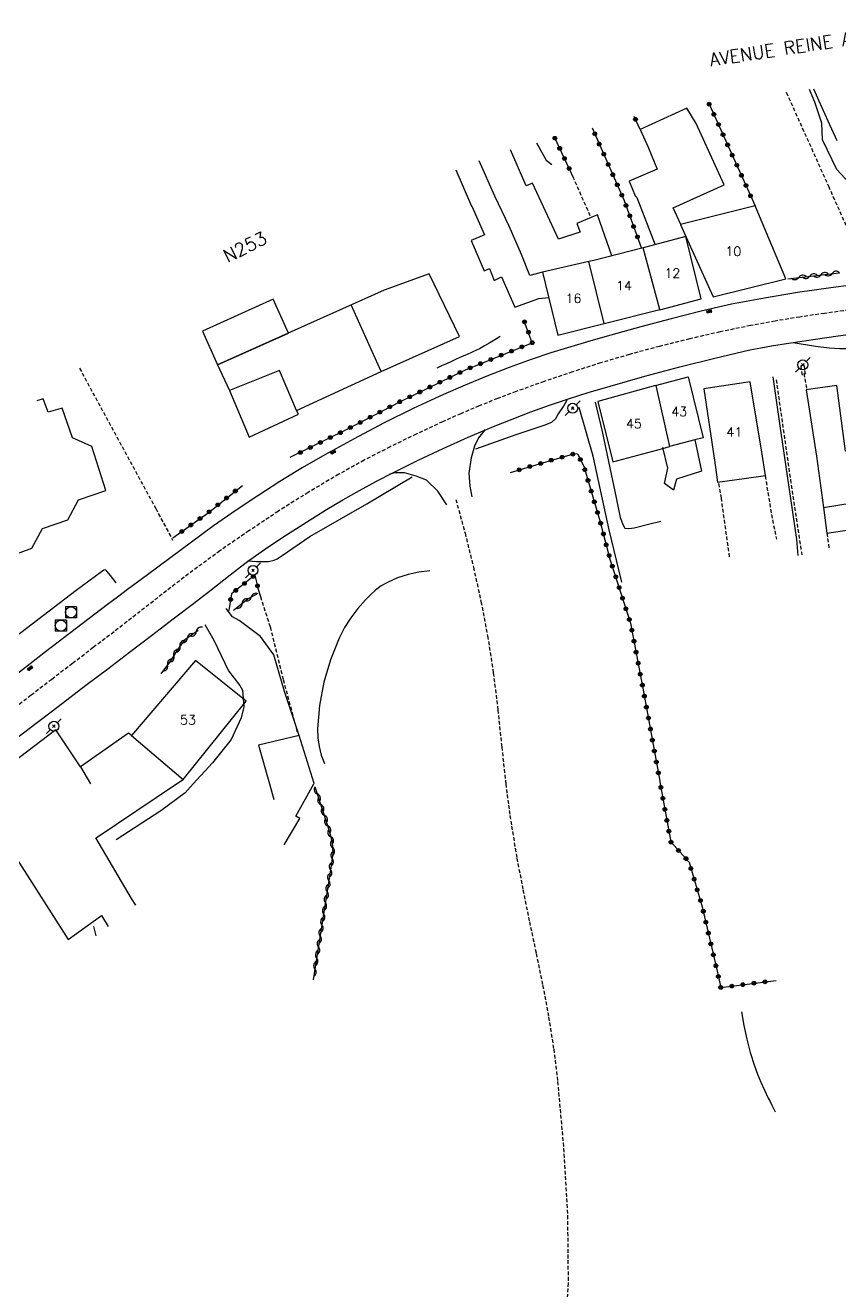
# Model space of a CAD drawing. Header units: millimetres. Extents: x 157000 to 158001, y 157000 to 158002.
# Drawn here: x 157710.3 to 157819.8, y 157602.9 to 157772.9 of the extents above; entities that cross this region are included whole.
import ezdxf
from ezdxf.enums import TextEntityAlignment as Align

# ---------------------------------------------------------------- set-up
doc = ezdxf.new("R2010")
doc.units = ezdxf.units.MM
doc.linetypes.add('DASHED', pattern=[0.75, 0.5, -0.25])
doc.layers.get('0').update_dxf_attribs({"linetype": 'CONTINUOUS'})
for name, color, linetype in [('W0001', 6, 'DASHED'), ('W0006', 2, 'CONTINUOUS'), ('W0008', 7, 'CONTINUOUS'), ('W0014', 7, 'CONTINUOUS'), ('W0017', 7, 'CONTINUOUS'), ('W0070', 7, 'DASHED'), ('W0101', 7, 'CONTINUOUS'), ('W0104', 1, 'CONTINUOUS'), ('W0112', 1, 'DASHED'), ('W0132', 7, 'CONTINUOUS'), ('W0300', 7, 'CONTINUOUS'), ('W0310', 3, 'CONTINUOUS'), ('W0323', 7, 'CONTINUOUS'), ('W0401', 7, 'CONTINUOUS'), ('W0420', 7, 'CONTINUOUS'), ('W0473', 7, 'CONTINUOUS'), ('W0989', 7, 'CONTINUOUS'), ('W0990', 7, 'CONTINUOUS'), ('W0991', 7, 'CONTINUOUS'), ('W1102', 7, 'CONTINUOUS')]:
    doc.layers.add(name, color=color, linetype=linetype)
doc.styles.get("Standard").update_dxf_attribs({"font": 'romans.shx', "width": 0.85})

# ---------------------------------------------------------------- blocks, each defined once
blk = doc.blocks.new('T473')
for p, q in [((-0.166667, 0.166667), (0.166667, -0.166667)), ((-0.166667, -0.166667), (0.166667, 0.166667)), ((0.500001, 0.500001), (1.000002, 1.000002)), ((-1.000002, -1.000002), (-0.500001, -0.500001))]:
    blk.add_line(p, q)
blk.add_ellipse((0, 0), major_axis=(0.471405, 0.471405), ratio=1, start_param=5.4977871438, end_param=11.780972451)
blk = doc.blocks.new('T401')
for p, q in [((-0.3, 0.3), (0, 0.3)), ((-0.3, -0.25), (-0.3, 0.3)), ((-0.3, 0.15), (0, 0.15)), ((-0.3, 0), (0, 0)), ((0, 0.3), (0, -0.25)), ((-0.3, -0.15), (0, -0.15)), ((-0.3, -0.25), (-0.3, -0.3)), ((-0.3, -0.3), (0, -0.3)), ((0, -0.3), (0, -0.25))]:
    blk.add_line(p, q)
blk = doc.blocks.new('T420')
for p, q in [((0.75, 0.75), (-0.75, 0.75)), ((-0.75, 0.75), (-0.75, -0.75)), ((0.75, 0.75), (0.75, -0.75)), ((0.75, -0.75), (-0.75, -0.75))]:
    blk.add_line(p, q)
blk.add_ellipse((0, 0), major_axis=(-0.53, 0.53), ratio=1, start_param=3.926991, end_param=10.210176)
blk = doc.blocks.new('t310o')
at = {"color": 0, "linetype": 'Continuous'}
for centre, start, end in [((-0.5, 0.38), 216.8699, 323.1304), ((0.5, -0.37), 36.8699, 143.1303)]:
    blk.add_arc(centre, 0.625, start, end, dxfattribs=at)
blk = doc.blocks.new('t323o')
at = {"color": 0, "linetype": 'Continuous'}
for radius in [0.25, 0.15]:
    blk.add_circle((0, 0), radius, dxfattribs=at)

msp = doc.modelspace()

# ---------------------------------------------------------------- linework, layer by layer
at = {"layer": 'W0001'}
msp.add_lwpolyline([(157821.07, 157734.67), (157817.74, 157734.23), (157814.42, 157733.74), (157811.11, 157733.2), (157807.81, 157732.59), (157803.71, 157731.74), (157799.63, 157730.81), (157795.56, 157729.8), (157791.52, 157728.71), (157787.68, 157727.58), (157783.86, 157726.36), (157780.06, 157725.08), (157776.29, 157723.72), (157773.8, 157722.78), (157771.32, 157721.79), (157768.86, 157720.75), (157766.43, 157719.67), (157762.88, 157718.01), (157759.36, 157716.3), (157755.88, 157714.5), (157752.46, 157712.61), (157748.37, 157710.18), (157744.35, 157707.64), (157740.4, 157705.01), (157736.49, 157702.32), (157732.87, 157699.68), (157729.32, 157696.95), (157725.79, 157694.19), (157722.26, 157691.45), (157719.47, 157689.32), (157716.68, 157687.18), (157713.89, 157685.05), (157711.11, 157682.91), (157707.59, 157680.21)], dxfattribs=at)
at = {"layer": 'W0006'}
for points in [[(157813.53, 157730.3), (157816.56, 157729.82), (157818.36, 157729.58), (157819.81, 157729.51), (157821.28, 157729.52), (157828.25, 157730.13), (157839.82, 157731.14), (157853.11, 157732.26), (157875.12, 157733.37)], [(157770.9, 157716.01), (157776.33, 157717.95), (157780.06, 157719.22), (157781.09, 157719.63), (157781.62, 157720.1), (157781.91, 157720.58), (157782.68, 157721.72), (157783.21, 157722.68)], [(157740.31, 157700.97), (157741.46, 157700.91), (157742.65, 157700.88), (157743.02, 157700.88), (157743.78, 157701.08), (157744.19, 157701.26), (157744.86, 157701.68), (157748.59, 157704.26), (157756.24, 157708.66), (157762.31, 157712.27)]]:
    msp.add_lwpolyline(points, dxfattribs=at)
at = {"layer": 'W0008'}
for points in [[(157813.52, 157730.3), (157816.55, 157730.77), (157819.58, 157731.21), (157822.62, 157731.61), (157825.66, 157731.96), (157829.68, 157732.35), (157833.71, 157732.67), (157837.73, 157732.97), (157841.76, 157733.26), (157845.69, 157733.56), (157849.63, 157733.85), (157853.56, 157734.13), (157857.49, 157734.4), (157861.76, 157734.7), (157866.02, 157734.98), (157870.28, 157735.25), (157874.55, 157735.52)], [(157740.19, 157700.89), (157742.79, 157702.71), (157745.43, 157704.47), (157748.11, 157706.19), (157750.81, 157707.86), (157753.03, 157709.18), (157755.26, 157710.45), (157757.53, 157711.68), (157759.81, 157712.87), (157763.13, 157714.51), (157766.48, 157716.08), (157769.86, 157717.59), (157773.27, 157719.04), (157775.76, 157720.03), (157778.27, 157720.98), (157780.79, 157721.88), (157783.33, 157722.73)]]:
    msp.add_lwpolyline(points, dxfattribs=at)
at = {"layer": 'W0014'}
for points in [[(157823.04, 157738.23), (157818.58, 157737.65), (157814.13, 157737.02), (157809.69, 157736.29), (157805.27, 157735.45), (157801.18, 157734.53), (157797.12, 157733.51), (157793.08, 157732.41), (157789.05, 157731.28), (157786.35, 157730.52), (157783.66, 157729.74), (157780.99, 157728.91), (157778.33, 157728.02), (157775.35, 157726.95), (157772.38, 157725.81), (157769.44, 157724.6), (157766.54, 157723.33), (157762.48, 157721.44), (157758.48, 157719.46), (157754.52, 157717.39), (157750.6, 157715.23), (157747.56, 157713.46), (157744.56, 157711.62), (157741.59, 157709.72), (157738.66, 157707.77), (157735.63, 157705.67), (157732.66, 157703.5), (157729.7, 157701.3), (157726.75, 157699.1), (157725.41, 157698.11), (157724.07, 157697.11), (157722.73, 157696.1), (157721.4, 157695.09)], [(157783.33, 157722.73), (157784.73, 157723.19), (157786.13, 157723.63), (157787.54, 157724.06), (157788.96, 157724.46), (157793.62, 157725.77), (157798.3, 157727.04), (157803, 157728.23), (157807.73, 157729.31), (157809.18, 157729.6), (157810.62, 157729.86), (157812.08, 157730.09), (157813.54, 157730.3)], [(157718.49, 157684.29), (157721.43, 157686.49), (157724.36, 157688.71), (157727.29, 157690.94), (157730.21, 157693.17), (157732.77, 157695.13), (157735.32, 157697.1), (157737.87, 157699.08), (157740.41, 157701.06)], [(157721.4, 157695.09), (157717.23, 157691.92), (157713.06, 157688.74), (157708.91, 157685.55), (157704.75, 157682.36), (157701.09, 157679.53), (157697.43, 157676.69), (157693.78, 157673.84), (157690.13, 157671)], [(157700.99, 157671), (157701.62, 157671.47), (157702.26, 157671.95), (157702.89, 157672.43), (157703.53, 157672.9), (157707.28, 157675.73), (157711.03, 157678.57), (157714.77, 157681.42), (157718.49, 157684.29)]]:
    msp.add_lwpolyline(points, dxfattribs=at)
at = {"layer": 'W0017'}
for points in [[(157836.7, 157740.95), (157834.88, 157744.3), (157831.68, 157747.2), (157828.26, 157748.49), (157823.19, 157750.61), (157821.09, 157751.73), (157819.39, 157753.55), (157817.46, 157757.54), (157817.38, 157759.8), (157816.47, 157762.62), (157815.74, 157764.31)], [(157779.02, 157757.13), (157780.33, 157754.82), (157781.1, 157754.21)], [(157810.82, 157725.68), (157811.87, 157718.19), (157813.16, 157709.37), (157813.98, 157703.84), (157814.17, 157701.68)], [(157790.49, 157698.12), (157788.82, 157705.15), (157786.65, 157715.06), (157784.76, 157721.58)], [(157786.91, 157722.29), (157787.89, 157718.36), (157789.75, 157709.45), (157790.28, 157706.82), (157790.68, 157705.77), (157790.92, 157705.37), (157791.45, 157705.34), (157792.17, 157705.43), (157794.1, 157705.92), (157795.77, 157706.33)], [(157772.14, 157718.61), (157771.24, 157717.52), (157770.7, 157716.38), (157770.26, 157714.82), (157769.97, 157712.77), (157770.06, 157711.01), (157770.36, 157709.6)], [(157766.97, 157708.51), (157765.77, 157710.36), (157764.24, 157711.8), (157762.88, 157712.37), (157761.31, 157712.8), (157759.91, 157712.8), (157759.26, 157712.58)], [(157722.57, 157698.02), (157721.8, 157698.99), (157721.31, 157699.6), (157721.17, 157699.72), (157721.06, 157699.78), (157720.9, 157699.73), (157720.57, 157699.51), (157717.16, 157697.01), (157706.06, 157688.54), (157694.68, 157679.74), (157688.72, 157675.17), (157688.55, 157675.06), (157688.53, 157674.86), (157688.65, 157674.51), (157689.09, 157673.89), (157690.1, 157672.77)], [(157747.15, 157677.49), (157745.17, 157683.43), (157743.75, 157688.36), (157741.95, 157690.82), (157739.09, 157692.95), (157738.17, 157693.44), (157737.35, 157694.58)], [(157734.45, 157692.43), (157735.66, 157690.33), (157737.66, 157686.18), (157739.16, 157684.23), (157739.53, 157683.58)], [(157739.53, 157683.58), (157739.71, 157681.35)], [(157739.71, 157681.35), (157739.33, 157679.87), (157738.02, 157676.96), (157735.48, 157673.84), (157732.92, 157671)], [(157732.92, 157671), (157731.83, 157669.79), (157728.54, 157667.4), (157722.56, 157663.51)]]:
    msp.add_lwpolyline(points, dxfattribs=at)
at = {"layer": 'W0070'}
for points in [[(157768.19, 157709.24), (157769.44, 157704.69), (157770.57, 157700.12), (157771.58, 157695.51), (157772.47, 157690.89), (157773.24, 157685.93), (157773.84, 157680.96), (157774.37, 157675.97), (157774.92, 157671)], [(157774.92, 157671), (157775.1, 157669.58), (157775.28, 157668.16), (157775.48, 157666.75), (157775.69, 157665.33), (157776.41, 157661.04), (157777.22, 157656.76), (157778.1, 157652.49), (157779, 157648.23), (157779.87, 157643.96), (157780.67, 157639.67), (157781.35, 157635.36), (157781.88, 157631.02), (157782.69, 157622.03), (157783.21, 157613.01), (157783.29, 157603.95), (157782.75, 157594.9)]]:
    msp.add_lwpolyline(points, dxfattribs=at)
at = {"layer": 'W0101'}
for points in [[(157812.55, 157738.86), (157808.43, 157748.67), (157798.41, 157746.18), (157799.13, 157744.54)], [(157799.13, 157744.54), (157799.12, 157744.54), (157793.36, 157743.03), (157793.37, 157743.02)], [(157799.13, 157744.54), (157802.77, 157736.47)], [(157801.17, 157736.16), (157799.13, 157744.54)], [(157793.37, 157743.02), (157786.76, 157741.34), (157786.75, 157741.34), (157786.09, 157741.19)], [(157786.09, 157741.19), (157779.85, 157739.77), (157781.91, 157731.3)], [(157802.77, 157736.47), (157812.55, 157738.86)], [(157795.6, 157734.73), (157795.61, 157734.72), (157801.17, 157736.16)], [(157788.13, 157732.89), (157795.6, 157734.73)], [(157781.91, 157731.3), (157788.13, 157732.89)], [(157795.04, 157724.54), (157795.03, 157724.54), (157787.27, 157722.37), (157789.32, 157714.27), (157796.01, 157716.09), (157796, 157716.19), (157796.01, 157716.09), (157796.93, 157716.34)], [(157795.04, 157724.54), (157799.42, 157725.72), (157801.45, 157717.52), (157800.31, 157717.23), (157796.93, 157716.34)], [(157807.74, 157725.05), (157801.53, 157724.1)], [(157801.54, 157724.09), (157802.93, 157714.79), (157802.92, 157714.8), (157803.38, 157711.53), (157806.93, 157712.02), (157809.82, 157712.45), (157809.34, 157715.57), (157807.74, 157725.05)], [(157829.42, 157718.45), (157822.18, 157717.31), (157822.42, 157715.85), (157820.56, 157715.72), (157820.58, 157715.73), (157819.41, 157724.56), (157815.3, 157723.94), (157816.69, 157715.05), (157817.61, 157708.16), (157823.4, 157709.07), (157823.4, 157709.07), (157823.46, 157708.64), (157829.64, 157709.68), (157830.71, 157709.72), (157830.78, 157709.73)], [(157680.04, 157681.34), (157686.04, 157683.35), (157687.26, 157685.9), (157691.04, 157687.17), (157692.33, 157689.76), (157696.02, 157691.02), (157697.29, 157693.6), (157701.15, 157694.96), (157702.39, 157697.49), (157706.01, 157698.79), (157707.21, 157701.22), (157711.22, 157702.7), (157712.66, 157705.31), (157716.05, 157706.49), (157717.5, 157709.18), (157721.17, 157710.43), (157719.26, 157716.32), (157716.68, 157717.52), (157716.69, 157717.52), (157715.3, 157721.49), (157713.41, 157720.95), (157712.74, 157722.74), (157711.9, 157722.49)]]:
    msp.add_lwpolyline(points, dxfattribs=at)
msp.add_lwpolyline([(157731.57, 157671.6), (157740.04, 157682.11), (157733.23, 157687.61), (157724.61, 157677.53), (157724.6, 157677.53)], close=True, dxfattribs=at)
at = {"layer": 'W0104'}
for points in [[(157798.42, 157746.17), (157797.43, 157748.4), (157804.25, 157751.48), (157800.5, 157759.75), (157800.48, 157759.76), (157799.23, 157761.82), (157792.96, 157758.93), (157794.04, 157756.57), (157795.27, 157753.61), (157791.51, 157752), (157792.32, 157750.02), (157792.53, 157749.8), (157795.01, 157743.46)], [(157789.17, 157741.95), (157787.25, 157747.49), (157784.48, 157746.32), (157784.89, 157745.14), (157784.85, 157745.15), (157781.98, 157744.22), (157778.52, 157751.72), (157777.67, 157751.38), (157775.54, 157756.19)], [(157768.2, 157753.51), (157770.32, 157748.64), (157770.33, 157748.64), (157772.05, 157744.78), (157770.26, 157744.03), (157772.03, 157739.93), (157772.73, 157740.28), (157772.74, 157740.28), (157773.34, 157738.66), (157774.36, 157739.12), (157776.14, 157735.08), (157779.34, 157736.23), (157780.68, 157736.37)], [(157779.85, 157739.77), (157778.13, 157739.33), (157777.02, 157742.14), (157775.39, 157745.94), (157773.45, 157749.96), (157771.34, 157754.72)], [(157800.31, 157717.23), (157801.2, 157713.02), (157797.87, 157711.97), (157797.45, 157710.46), (157796.25, 157711.38), (157796.69, 157713.41), (157796, 157716.19)], [(157817.61, 157708.16), (157818.06, 157704.71), (157830.08, 157706.49), (157829.64, 157709.68)], [(157714.45, 157678.29), (157706.69, 157672.4)], [(157717.76, 157673.3), (157714.46, 157678.29)], [(157724.6, 157677.53), (157724.2, 157677.82), (157717.76, 157673.3), (157719.1, 157671)], [(157749.13, 157671), (157749.17, 157671.06), (157747.15, 157677.49), (157741.66, 157676.22)], [(157741.66, 157676.22), (157743.15, 157671)], [(157730.67, 157671), (157731.57, 157671.6)], [(157725.2, 157654.72), (157724.61, 157655.6), (157719.83, 157663.77), (157719.84, 157663.77), (157730.67, 157671)], [(157743.15, 157671), (157743.74, 157668.9)], [(157745.13, 157662.84), (157747.22, 157666.37), (157746.7, 157666.67), (157749.13, 157671)], [(157701.27, 157655.09), (157709.21, 157660.85), (157709.23, 157660.86), (157716.11, 157650.12), (157720.6, 157653.34), (157721.47, 157651.86)]]:
    msp.add_lwpolyline(points, dxfattribs=at)
at = {"layer": 'W0112'}
for points in [[(157812.61, 157763.93), (157818.28, 157751.33), (157823.35, 157739.94)], [(157786.27, 157747.34), (157784.06, 157752.32)], [(157717.63, 157726.87), (157727.86, 157708), (157730.14, 157703.77)], [(157815.18, 157726.06), (157815.03, 157727.25), (157814.56, 157727.17), (157814.74, 157725.89)], [(157814.98, 157726.16), (157815.35, 157724.11)], [(157811.25, 157725.31), (157813.17, 157711.89), (157814.64, 157702.14), (157814.69, 157701.78)], [(157809.78, 157712.38), (157810.62, 157707.21), (157811.28, 157703.87)], [(157803.5, 157711.36), (157803.84, 157709.44), (157804.95, 157701.5)], [(157818.06, 157704.71), (157818.39, 157702.48)], [(157741.93, 157696.17), (157743.25, 157692.1), (157744.99, 157685.02), (157746.94, 157677.8)]]:
    msp.add_lwpolyline(points, dxfattribs=at)
at = {"layer": 'W0132'}
for points in [[(157740.43, 157717.6), (157747.06, 157720.69), (157746.8, 157721.2), (157758.18, 157726.4), (157768.68, 157731.11), (157764.63, 157739.53), (157758.59, 157737.33), (157758.55, 157737.36), (157736.19, 157727.32)], [(157758.18, 157726.4), (157754.14, 157735.38)], [(157736.19, 157727.32), (157737.77, 157723.85), (157737.76, 157723.85), (157740.43, 157717.6)], [(157746.8, 157721.2), (157744.52, 157726.57), (157737.76, 157723.85)]]:
    msp.add_lwpolyline(points, dxfattribs=at)
msp.add_lwpolyline([(157736.19, 157727.32), (157745.7, 157731.59), (157743.66, 157736.12), (157734.16, 157731.85)], close=True, dxfattribs=at)
at = {"layer": 'W0300'}
for points in [[(157816.29, 157764.38), (157816.99, 157762.77), (157818.19, 157760.11), (157819.42, 157757.47)], [(157774.14, 157731.14), (157773.46, 157730.69), (157772.77, 157730.26), (157772.07, 157729.85), (157771.36, 157729.46), (157770.98, 157729.27), (157770.59, 157729.09), (157770.2, 157728.92), (157769.81, 157728.75), (157769.42, 157728.58), (157769.03, 157728.42), (157768.64, 157728.25), (157768.25, 157728.07), (157767.6, 157727.77), (157766.94, 157727.47), (157766.29, 157727.17), (157765.64, 157726.86)], [(157764.71, 157699.63), (157763.23, 157699.46), (157761.78, 157699.15), (157760.36, 157698.69), (157759, 157698.09), (157758.18, 157697.61), (157757.42, 157697.05), (157756.71, 157696.43), (157756.05, 157695.76), (157755.02, 157694.58), (157754.07, 157693.33), (157753.23, 157692.01), (157752.52, 157690.61), (157751.36, 157687.68), (157750.46, 157684.66), (157749.86, 157681.56), (157749.61, 157678.4), (157749.65, 157677.2), (157749.82, 157676.02), (157750.11, 157674.85), (157750.53, 157673.73)], [(157806.58, 157640.4), (157806.9, 157638.55), (157807.3, 157636.72), (157807.77, 157634.91), (157808.33, 157633.12), (157808.74, 157632.01), (157809.2, 157630.92), (157809.7, 157629.85), (157810.2, 157628.78), (157810.43, 157628.32), (157810.65, 157627.85), (157810.89, 157627.4), (157811.13, 157626.94)]]:
    msp.add_lwpolyline(points, dxfattribs=at)
at = {"layer": 'W0310'}
for points in [[(157812.8, 157738.89), (157819.78, 157739.68)], [(157741.59, 157696.57), (157740.27, 157695.89), (157738.69, 157694.59), (157738.32, 157694.3)], [(157733.57, 157691.64), (157731.78, 157690.36), (157730.85, 157689.13), (157729.87, 157687.55), (157728.55, 157685.79)], [(157749.27, 157670.63), (157751, 157665.3), (157751.56, 157663.21), (157751.68, 157661.67), (157751.39, 157659.72), (157750.07, 157651.23), (157749.02, 157644.66)], [(157719.52, 157651.85), (157719.83, 157650.61)]]:
    msp.add_lwpolyline(points, dxfattribs=at)
at = {"layer": 'W0323'}
for points in [[(157802.13, 157762.64), (157808.43, 157748.67)], [(157792.97, 157758.93), (157792.17, 157760.69)], [(157786.51, 157759.16), (157790.82, 157749.39), (157793.12, 157743.09)], [(157784.07, 157752.33), (157781.5, 157757.8)], [(157745.95, 157714.89), (157753.41, 157718.56), (157760.75, 157722.41), (157769.51, 157726.65), (157778.48, 157730.29), (157777.4, 157733.17)], [(157775.53, 157712.85), (157780.78, 157714.43), (157784.19, 157715.39), (157784.55, 157715.37), (157785.39, 157713.68), (157787.52, 157706.54), (157788.95, 157701.09), (157791.68, 157692.61), (157793.48, 157683.17), (157795.57, 157671.64), (157795.68, 157671)], [(157730.16, 157704.06), (157734.92, 157707.45), (157739.52, 157711.12)], [(157741.18, 157699.04), (157738.06, 157696.56), (157737.7, 157694.31)], [(157741.18, 157699.04), (157741.61, 157697.35), (157741.94, 157696.16)], [(157795.68, 157671), (157797.09, 157663.21), (157799.55, 157660.51), (157801.32, 157654.5), (157803.09, 157646.83), (157803.8, 157643.65), (157811.24, 157644.6)]]:
    msp.add_lwpolyline(points, dxfattribs=at)
at = {"layer": 'W1102'}
for points in [[(157795.6, 157734.73), (157793.37, 157743.02)], [(157788.12, 157732.89), (157786.09, 157741.19)], [(157795.07, 157724.55), (157796.93, 157716.34)]]:
    msp.add_lwpolyline(points, dxfattribs=at)

# ---------------------------------------------------------------- block references
at = {"layer": 'W0310'}
for p, rotation in [((157815.78, 157739.23), 6.449041991384826), ((157817.27, 157739.4), 6.449041991384826), ((157818.76, 157739.57), 6.449041991384826), ((157814.29, 157739.06), 6.449041991384826), ((157739.48, 157695.24), 219.4393541519285), ((157740.7, 157696.11), 207.0659662432691), ((157733.32, 157691.47), 215.5680637561387), ((157731.12, 157689.48), 233.0112316121831), ((157732.1, 157690.59), 215.5680637561387), ((157730.29, 157688.23), 238.0466683606502), ((157729.45, 157686.99), 233.1770361760748), ((157749.59, 157669.65), 287.9370745445677), ((157750.05, 157668.22), 287.9370745445677), ((157750.52, 157666.79), 287.9370745445677), ((157750.98, 157665.37), 287.9370745445677), ((157751.37, 157663.92), 285.0083563482819), ((157751.62, 157662.45), 274.5324872987653), ((157751.57, 157660.96), 261.5178919986855), ((157751.35, 157659.47), 261.1549637127642), ((157751.12, 157657.99), 261.1549637127642), ((157750.89, 157656.51), 261.1549637127642), ((157750.43, 157653.55), 261.1549637127642), ((157750.66, 157655.03), 261.1549637127642), ((157750.2, 157652.06), 261.1549637127642), ((157749.97, 157650.58), 260.9638029594107), ((157749.73, 157649.1), 260.9638029594107), ((157749.49, 157647.62), 260.9638029594107), ((157749.26, 157646.14), 260.9638029594107)]:
    msp.add_blockref('t310o', p, dxfattribs=dict(at, rotation=rotation))
at = {"layer": 'W0323'}
for p, rotation in [((157802.26, 157762.34), 294.2634841618166), ((157792.35, 157760.3), 114.4166071761832), ((157802.88, 157760.97), 294.2634841618166), ((157803.5, 157759.61), 294.2634841618166), ((157786.87, 157758.35), 293.8344888083186), ((157804.11, 157758.24), 294.2634841618166), ((157781.52, 157757.76), 115.160577907925), ((157782.16, 157756.4), 115.160577907925), ((157787.47, 157756.98), 293.8344888083186), ((157804.73, 157756.87), 294.2634841618166), ((157782.79, 157755.04), 115.160577907925), ((157788.08, 157755.61), 293.8344888083186), ((157805.35, 157755.5), 294.2634841618166), ((157783.43, 157753.69), 115.160577907925), ((157788.68, 157754.24), 293.8344888083186), ((157789.29, 157752.86), 293.8344888083186), ((157805.96, 157754.14), 294.2634841618166), ((157806.58, 157752.77), 294.2634841618166), ((157789.9, 157751.49), 293.8344888083186), ((157807.2, 157751.4), 294.2634841618166), ((157790.5, 157750.12), 293.8344888083186), ((157807.81, 157750.03), 294.2634841618166), ((157791.07, 157748.73), 290.0590248999528), ((157791.58, 157747.32), 290.0590248999528), ((157792.09, 157745.91), 290.0590248999528), ((157792.61, 157744.5), 290.0590248999528), ((157777.43, 157733.09), 110.5910176514638), ((157777.96, 157731.69), 110.5910176514638), ((157775.69, 157729.16), 22.0960771801296), ((157777.08, 157729.72), 22.0960771801296), ((157778.47, 157730.29), 22.0960771801296), ((157771.52, 157727.47), 22.0960771801296), ((157772.91, 157728.03), 22.0960771801296), ((157774.3, 157728.6), 22.0960771801296), ((157767.41, 157725.63), 25.85961641639622), ((157768.76, 157726.29), 25.85961641639622), ((157770.13, 157726.9), 22.0960771801296), ((157764.71, 157724.33), 25.85961641639622), ((157766.06, 157724.98), 25.85961641639622), ((157760.66, 157722.36), 27.63781099662044), ((157762.01, 157723.02), 25.85961641639622), ((157763.36, 157723.67), 25.85961641639622), ((157758, 157720.97), 27.63781099662044), ((157759.33, 157721.67), 27.63781099662044), ((157754.02, 157718.88), 27.63781099662044), ((157755.35, 157719.58), 27.63781099662044), ((157756.68, 157720.27), 27.63781099662044), ((157751.33, 157717.54), 26.2444842041833), ((157752.68, 157718.2), 26.2444842041833), ((157747.3, 157715.55), 26.2444842041833), ((157748.64, 157716.21), 26.2444842041833), ((157749.99, 157716.88), 26.2444842041833), ((157778.16, 157713.64), 16.70124821381992), ((157779.6, 157714.07), 16.70124821381992), ((157781.03, 157714.5), 15.66341546102601), ((157782.48, 157714.9), 15.66341546102601), ((157783.92, 157715.31), 15.66341546102601), ((157784.93, 157714.6), 296.524473435979), ((157776.72, 157713.21), 16.70124821381992), ((157785.53, 157713.23), 286.6078858088585), ((157738.56, 157710.36), 38.58839179984162), ((157785.96, 157711.79), 286.6078858088585), ((157786.39, 157710.35), 286.6078858088585), ((157736.21, 157708.49), 38.58839179984162), ((157737.39, 157709.42), 38.58839179984162), ((157786.81, 157708.92), 286.6078858088585), ((157735.04, 157707.55), 38.58839179984162), ((157787.24, 157707.48), 286.6078858088585), ((157732.6, 157705.8), 35.46128498493503), ((157733.82, 157706.67), 35.46128498493503), ((157787.66, 157706.04), 284.7269961810051), ((157731.38, 157704.93), 35.46128498493503), ((157788.04, 157704.59), 284.7269961810051), ((157788.42, 157703.14), 284.7269961810051), ((157788.8, 157701.69), 284.7269961810051), ((157789.23, 157700.25), 287.8226073461586), ((157740.97, 157698.87), 218.4623147708794), ((157789.69, 157698.82), 287.8226073461586), ((157738.62, 157697.01), 218.4623147708794), ((157739.79, 157697.94), 218.4623147708794), ((157741.54, 157697.61), 284.1315906761898), ((157790.14, 157697.39), 287.8226073461586), ((157737.94, 157695.79), 260.9791039955205), ((157790.6, 157695.96), 287.8226073461586), ((157791.06, 157694.54), 287.8226073461586), ((157791.52, 157693.11), 287.8226073461586), ((157791.86, 157691.65), 280.7678573450993), ((157792.14, 157690.18), 280.7678573450993), ((157792.42, 157688.7), 280.7678573450993), ((157792.71, 157687.23), 280.7678573450993), ((157792.99, 157685.76), 280.7678573450993), ((157793.27, 157684.28), 280.7678573450993), ((157793.54, 157682.81), 280.27378188879), ((157793.81, 157681.33), 280.27378188879), ((157794.08, 157679.86), 280.27378188879), ((157794.35, 157678.38), 280.27378188879), ((157794.61, 157676.9), 280.27378188879), ((157794.88, 157675.43), 280.27378188879), ((157795.15, 157673.95), 280.27378188879), ((157795.42, 157672.48), 280.27378188879), ((157795.76, 157670.54), 280.2109494391738), ((157796.03, 157669.07), 280.2109494391738), ((157796.3, 157667.59), 280.2109494391738), ((157796.56, 157666.11), 280.2109494391738), ((157796.83, 157664.64), 280.2109494391738), ((157797.12, 157663.17), 312.3697306918845), ((157798.13, 157662.06), 312.3697306918845), ((157799.14, 157660.96), 312.3697306918845), ((157799.8, 157659.65), 286.387476439508), ((157800.22, 157658.21), 286.387476439508), ((157800.65, 157656.77), 286.387476439508), ((157801.07, 157655.33), 286.387476439508), ((157801.46, 157653.89), 283.0699513418556), ((157801.8, 157652.42), 283.0699513418556), ((157802.14, 157650.96), 283.0699513418556), ((157802.47, 157649.5), 283.0699513418556), ((157802.81, 157648.04), 283.0699513418556), ((157803.15, 157646.58), 282.5802094110473), ((157803.48, 157645.12), 282.5802094110473), ((157806.78, 157644.03), 7.270928733566032), ((157808.27, 157644.22), 7.270928733566032), ((157809.75, 157644.41), 7.270928733566032), ((157803.8, 157643.65), 282.5802094110473), ((157805.29, 157643.84), 7.270928733566032)]:
    msp.add_blockref('t323o', p, dxfattribs=dict(at, rotation=rotation))
at = {"layer": 'W0401'}
for p, rotation in [((157802.24, 157734.63), 103.0280387434204), ((157751.66, 157715.7), 119.1454000524396), ((157710.89, 157686.66), 127.476700877481), ((157710.92, 157686.68), 127.476700877481)]:
    msp.add_blockref('T401', p, dxfattribs=dict(at, rotation=rotation))
at = {"layer": 'W0420'}
for p in [(157716.48, 157694.06), (157715.12, 157692.27)]:
    msp.add_blockref('T420', p, dxfattribs=at)
at = {"layer": 'W0473'}
for p in [(157814.83, 157727.31), (157783.91, 157721.49), (157740.94, 157699.7), (157714.18, 157678.76)]:
    msp.add_blockref('T473', p, dxfattribs=at)

# ---------------------------------------------------------------- texts
at = {"layer": 'W0989'}
msp.add_text('AVENUE REINE ASTRID', height=1.75, rotation=8.6676, dxfattribs=at).set_placement((157802.44, 157767.44))
at = {"layer": 'W0990'}
msp.add_text('N253', height=1.75, rotation=26.5651, dxfattribs=at).set_placement((157739.86, 157743.16), align=Align.MIDDLE_CENTER)
at = {"layer": 'W0991'}
for s, p in [('10', (157805.5, 157742.57)), ('12', (157797.3, 157739.63)), ('14', (157790.81, 157737.95)), ('16', (157784.01, 157736.25)), ('43', (157798.22, 157721.03)), ('45', (157792.13, 157719.41)), ('41', (157805.64, 157718.29)), ('53', (157732.2, 157679.61))]:
    msp.add_text(s, height=1.25, dxfattribs=at).set_placement(p, align=Align.MIDDLE_CENTER)

doc.saveas('drawing.dxf')
